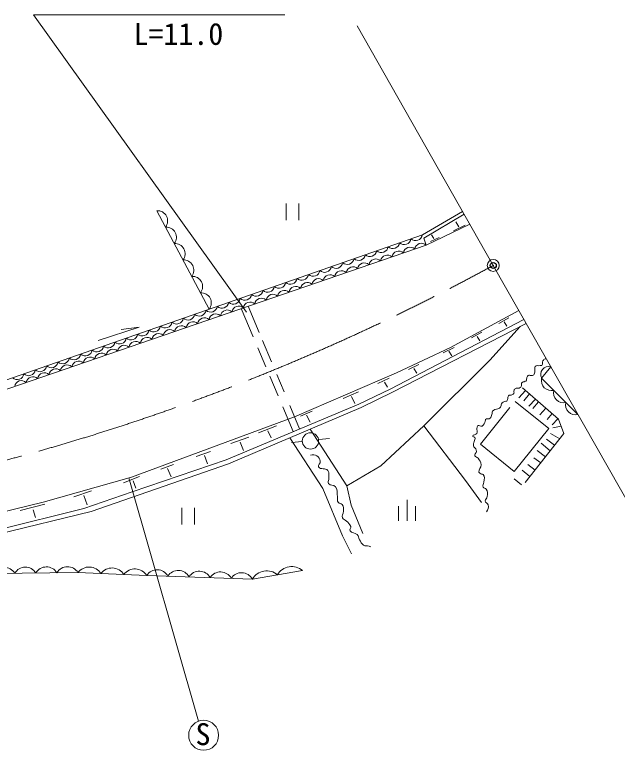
# Model space of a CAD drawing. Units: millimetres, scale not verified. Extents: x 40000 to 680000, y 20000 to 380000.
# Drawn here: x 313010 to 363338, y 247676 to 309056 of the extents above; entities that cross this region are included whole.
import ezdxf
from ezdxf.enums import TextEntityAlignment as Align

# ---------------------------------------------------------------- set-up
doc = ezdxf.new("R2010")
doc.units = ezdxf.units.MM
doc.header["$LTSCALE"] = 1000
doc.header["$PDMODE"] = 32
doc.header["$PDSIZE"] = 500
doc.linetypes.add('CHAIN', pattern=[18.5, 12, -1.5, 3.5, -1.5])
for name, color, linetype, lineweight in [('M-BGD', 7, 'Continuous', 13), ('M-BMK', 2, 'CHAIN', 13), ('M-BMK-SRVR', 3, 'Continuous', 13), ('M-STR-HTXT', 7, 'Continuous', 13)]:
    doc.layers.add(name, color=color, linetype=linetype, lineweight=lineweight)
doc.layers.add('M-OTRS', color=6, linetype='Continuous')
doc.styles.add('ＭＳ ゴシック', font='')
doc.styles.get('ＭＳ ゴシック').set_extended_font_data('MS Gothic')

msp = doc.modelspace()

# ---------------------------------------------------------------- linework, layer by layer
at = {"layer": 'M-BGD'}
for p, q in [((335677, 291913), (335677, 293312)), ((336727, 291913), (336727, 293312)), ((329257, 284482), (324880, 292702)), ((350421, 292628), (347056, 290688)), ((347181, 290417), (350548, 292405)), ((351020, 291574), (347379, 289833)), ((350113, 291351), (349856, 291783)), ((349646, 291026), (350638, 291493)), ((301417, 274774), (347056, 290688)), ((347379, 289833), (347181, 290417)), ((347742, 290137), (348462, 290476)), ((348008, 290378), (347819, 290699)), ((347379, 289833), (301555, 274117)), ((331924, 284533), (332920, 282185)), ((332510, 284734), (333434, 282530)), ((349395, 281291), (355109, 284383)), ((355543, 283619), (344380, 277800)), ((353448, 283281), (354289, 283753)), ((319986, 281857), (323415, 282983)), ((323415, 282983), (321896, 282800)), ((344567, 277564), (355732, 283288)), ((355231, 283031), (352705, 280218)), ((353884, 283424), (354120, 283063)), ((351175, 282097), (352028, 282579)), ((333715, 281859), (334458, 280085)), ((351627, 282215), (351868, 281830)), ((333312, 281262), (333992, 279661)), ((344907, 279165), (349395, 281291)), ((348804, 280836), (349703, 281284)), ((349279, 280981), (349514, 280602)), ((352705, 280218), (347170, 274753)), ((345902, 279438), (346763, 279874)), ((346342, 279531), (346601, 279137)), ((334319, 278889), (335017, 277246)), ((334901, 279029), (335504, 277588)), ((336370, 275490), (344907, 279165)), ((343343, 278279), (344293, 278728)), ((343895, 278399), (344145, 277973)), ((340445, 277033), (341710, 277595)), ((341740, 276566), (344380, 277800)), ((341948, 276288), (344567, 277564)), ((355669, 277708), (355119, 277092)), ((355432, 277916), (358424, 275299)), ((341140, 277199), (341418, 276623)), ((355996, 277422), (355522, 276847)), ((356494, 276987), (355958, 276397)), ((341740, 276566), (330661, 271909)), ((330868, 271568), (341948, 276288)), ((335400, 276345), (336280, 274271)), ((335979, 276456), (336802, 274491)), ((351902, 273213), (354371, 276275)), ((354819, 276774), (357620, 274515)), ((356751, 276763), (356292, 276193)), ((357375, 276217), (356875, 275665)), ((336866, 275545), (337846, 275962)), ((337388, 275643), (337679, 275052)), ((357889, 275767), (357487, 275271)), ((322778, 270471), (336370, 275490)), ((358383, 275335), (357890, 274845)), ((358424, 275299), (358883, 274121)), ((333378, 274162), (334872, 274739)), ((340744, 269757), (337690, 274474)), ((343582, 271399), (347170, 274753)), ((347170, 274753), (350665, 270179)), ((357620, 274515), (354730, 270932)), ((358650, 274718), (357964, 274577)), ((331070, 273266), (332551, 273794)), ((334142, 274329), (334427, 273752)), ((358883, 274121), (355651, 270025)), ((358532, 273677), (357751, 274113)), ((331828, 273377), (332113, 272696)), ((338755, 269526), (335991, 273750)), ((336121, 273357), (337030, 273454)), ((338402, 273599), (339310, 273696)), ((354730, 270932), (351902, 273213)), ((357725, 272654), (356991, 273298)), ((358104, 273134), (357422, 273641)), ((328180, 272196), (329368, 272606)), ((357344, 272171), (356648, 272686)), ((328854, 272272), (329111, 271577)), ((356941, 271660), (356361, 272079)), ((319398, 267594), (330868, 271568)), ((330661, 271909), (322832, 269230)), ((325219, 271126), (326282, 271515)), ((340744, 269757), (343582, 271399)), ((356471, 271064), (355870, 271512)), ((325775, 271181), (326088, 270493)), ((356045, 270525), (355404, 271060)), ((315397, 268376), (322778, 270471)), ((322098, 270002), (323433, 270523)), ((328354, 250097), (322556, 270408)), ((322904, 270162), (323134, 269557)), ((350665, 270179), (352002, 268350)), ((355338, 269827), (354723, 270337)), ((340382, 265570), (338755, 269526)), ((341111, 268124), (340744, 269757)), ((317951, 268816), (319411, 269316)), ((318771, 268941), (319063, 268170)), ((322832, 269230), (318777, 267865)), ((304202, 265686), (315397, 268376)), ((345775, 266822), (345775, 268572)), ((318777, 267865), (311126, 265936)), ((313476, 267683), (315540, 268225)), ((314539, 267732), (314755, 267093)), ((326982, 266517), (326982, 267917)), ((328032, 266517), (328032, 267917)), ((342091, 265758), (341111, 268124)), ((345075, 266822), (345075, 268047)), ((346475, 266822), (346475, 268047)), ((311228, 265618), (319398, 267594)), ((341148, 264069), (340382, 265570))]:
    msp.add_line(p, q, dxfattribs=at)
for points in [[(357782, 279682), (357021, 278720), (360052, 275690)], [(337058, 262670), (332859, 261967), (324040, 262271), (318294, 262506), (311258, 262436), (304503, 262107), (299179, 260653), (296888, 258738), (290458, 253597)]]:
    msp.add_lwpolyline(points, dxfattribs=at)
for centre, radius in [((337712, 273490), 683), ((328791, 248926), 1250)]:
    msp.add_circle(centre, radius, dxfattribs=at)
for centre, radius, start, end in [((324934, 291851), 852, 322.45103, 93.62041), ((325663, 290481), 852, 322.45103, 93.62041), ((345540, 290448), 572, 227.64637, 350.80128), ((346490, 290780), 572, 227.64637, 350.80128), ((326393, 289111), 852, 322.45103, 93.62041), ((344589, 290117), 572, 227.64637, 350.80128), ((346990, 289410), 574, 47.46775, 170.39341), ((342687, 289454), 572, 227.64637, 350.80128), ((343638, 289785), 572, 227.64637, 350.80128), ((345081, 288755), 574, 47.46775, 170.39341), ((346036, 289083), 574, 47.46775, 170.39341), ((327122, 287741), 852, 322.45103, 93.62041), ((340786, 288790), 572, 227.64637, 350.80128), ((341736, 289122), 572, 227.64637, 350.80128), ((343172, 288100), 574, 47.46775, 170.39341), ((344126, 288428), 574, 47.46775, 170.39341), ((338884, 288127), 572, 227.64637, 350.80128), ((339835, 288459), 572, 227.64637, 350.80128), ((341262, 287446), 574, 47.46775, 170.39341), ((342217, 287773), 574, 47.46775, 170.39341), ((336982, 287464), 572, 227.64637, 350.80128), ((337933, 287796), 572, 227.64637, 350.80128), ((339353, 286791), 574, 47.46775, 170.39341), ((340308, 287118), 574, 47.46775, 170.39341), ((327852, 286371), 852, 322.45103, 93.62041), ((335081, 286801), 572, 227.64637, 350.80128), ((336032, 287133), 572, 227.64637, 350.80128), ((337444, 286136), 574, 47.46775, 170.39341), ((338398, 286463), 574, 47.46775, 170.39341), ((333179, 286138), 572, 227.64637, 350.80128), ((334130, 286470), 572, 227.64637, 350.80128), ((335534, 285481), 574, 47.46775, 170.39341), ((336489, 285809), 574, 47.46775, 170.39341), ((328581, 285001), 852, 322.45103, 93.62041), ((332228, 285807), 572, 227.64637, 350.80128), ((334580, 285154), 574, 47.46775, 170.39341), ((330327, 285143), 572, 227.64637, 350.80128), ((331278, 285475), 572, 227.64637, 350.80128), ((332670, 284499), 574, 47.46775, 170.39341), ((333625, 284826), 574, 47.46775, 170.39341), ((328425, 284480), 572, 227.64637, 350.80128), ((329376, 284812), 572, 227.64637, 350.80128), ((330761, 283844), 574, 47.46775, 170.39341), ((331716, 284171), 574, 47.46775, 170.39341), ((326523, 283817), 572, 227.64637, 350.80128), ((327474, 284149), 572, 227.64637, 350.80128), ((328852, 283189), 574, 47.46775, 170.39341), ((329806, 283517), 574, 47.46775, 170.39341), ((324622, 283154), 572, 227.64637, 350.80128), ((325573, 283486), 572, 227.64637, 350.80128), ((326942, 282534), 574, 47.46775, 170.39341), ((327897, 282862), 574, 47.46775, 170.39341), ((322720, 282491), 572, 227.64637, 350.80128), ((323671, 282823), 572, 227.64637, 350.80128), ((325033, 281879), 574, 47.46775, 170.39341), ((325988, 282207), 574, 47.46775, 170.39341), ((320819, 281828), 572, 227.64637, 350.80128), ((321769, 282159), 572, 227.64637, 350.80128), ((323124, 281225), 574, 47.46775, 170.39341), ((324078, 281552), 574, 47.46775, 170.39341), ((319868, 281496), 572, 227.64637, 350.80128), ((321214, 280570), 574, 47.46775, 170.39341), ((322169, 280897), 574, 47.46775, 170.39341), ((317966, 280833), 572, 227.64637, 350.80128), ((318917, 281165), 572, 227.64637, 350.80128), ((320260, 280242), 574, 47.46775, 170.39341), ((316065, 280170), 572, 227.64637, 350.80128), ((317015, 280502), 572, 227.64637, 350.80128), ((318350, 279587), 574, 47.46775, 170.39341), ((319305, 279915), 574, 47.46775, 170.39341), ((314163, 279507), 572, 227.64637, 350.80128), ((315114, 279839), 572, 227.64637, 350.80128), ((316441, 278933), 574, 47.46775, 170.39341), ((317396, 279260), 574, 47.46775, 170.39341), ((357614, 279033), 670, 75.43302, 207.88519), ((313212, 279175), 572, 227.64637, 350.80128), ((314532, 278278), 574, 47.46775, 170.39341), ((315486, 278605), 574, 47.46775, 170.39341), ((357836, 278524), 838, 166.50285, 283.51554), ((313577, 277950), 574, 47.46775, 170.39341), ((358846, 277514), 838, 166.50285, 283.51554), ((359856, 276504), 838, 166.50285, 283.51554), ((312143, 261921), 1024, 31.34069, 149.80519), ((313902, 261938), 1024, 31.34069, 149.80519), ((315661, 261956), 1024, 31.34069, 149.80519), ((317420, 261974), 1024, 31.34069, 149.80519), ((319225, 261799), 1169, 32.56609, 142.75929), ((321140, 261720), 1169, 32.56609, 142.75929), ((323055, 261642), 1169, 32.56609, 142.75929), ((324904, 261713), 1029, 28.94549, 147.09414), ((336154, 261624), 1383, 49.18342, 149.84503), ((326668, 261652), 1029, 28.94549, 147.09414), ((328432, 261591), 1029, 28.94549, 147.09414), ((330195, 261530), 1029, 28.94549, 147.09414), ((331959, 261469), 1029, 28.94549, 147.09414), ((334055, 261272), 1383, 49.18342, 149.84503)]:
    msp.add_arc(centre, radius, start, end, dxfattribs=at)
for points, knots in [([(352422, 267584), (352531, 267780), (352641, 267940), (352565, 268157), (352510, 268312), (352321, 268321), (352300, 268484), (352280, 268645), (352465, 268697), (352481, 268859), (352505, 269099), (352540, 269281), (352391, 269471), (352315, 269566), (352181, 269528), (352127, 269637), (352052, 269788), (352193, 269894), (352196, 270061), (352201, 270304), (352329, 270519), (352148, 270680), (352105, 270717), (352059, 270696), (352009, 270722), (351910, 270771), (351810, 270788), (351786, 270895), (351732, 271136), (351981, 271257), (351960, 271502), (351940, 271738), (351859, 271870), (351710, 272054), (351628, 272154), (351507, 272139), (351446, 272253), (351375, 272383), (351568, 272465), (351566, 272614), (351565, 272696), (351551, 272744), (351515, 272818), (351459, 272933), (351350, 272961), (351325, 273087), (351298, 273223), (351351, 273302), (351376, 273439), (351400, 273568), (351503, 273650), (351446, 273768), (351407, 273847), (351265, 273838), (351260, 273897), (351252, 274006), (351525, 273980), (351603, 274120), (351685, 274267), (351583, 274385), (351612, 274551), (351629, 274643), (351621, 274724), (351700, 274773), (351814, 274844), (351923, 274661), (352039, 274727), (352208, 274824), (352245, 274963), (352307, 275148), (352324, 275199), (352306, 275238), (352335, 275283), (352422, 275414), (352612, 275279), (352724, 275389), (352818, 275482), (352827, 275570), (352868, 275695), (352903, 275802), (352867, 275883), (352928, 275978), (353031, 276136), (353200, 276091), (353368, 276177), (353455, 276221), (353528, 276219), (353586, 276297), (353654, 276389), (353601, 276482), (353660, 276580), (353749, 276728), (353870, 276758), (354031, 276821), (354065, 276834), (354100, 276784), (354124, 276812), (354243, 276954), (354142, 277125), (354262, 277266), (354334, 277350), (354434, 277296), (354536, 277340), (354610, 277371), (354671, 277384), (354707, 277456), (354742, 277523), (354675, 277577), (354695, 277650), (354719, 277741), (354740, 277805), (354818, 277857), (354927, 277929), (355032, 277848), (355149, 277906), (355248, 277957), (355309, 278006), (355347, 278110), (355371, 278180), (355323, 278229), (355347, 278299), (355390, 278428), (355529, 278407), (355652, 278466), (355677, 278477), (355701, 278466), (355717, 278487), (355754, 278537), (355750, 278578), (355764, 278638), (355777, 278696), (355767, 278733), (355791, 278787), (355831, 278874), (355853, 278947), (355943, 278978), (356037, 279011), (356100, 278919), (356196, 278944), (356282, 278967), (356345, 278988), (356391, 279065), (356463, 279187), (356436, 279282), (356452, 279423), (356464, 279526), (356423, 279598), (356474, 279689), (356558, 279837), (356733, 279744), (356900, 279775), (356955, 279785), (357010, 279751), (357042, 279797), (357127, 279920), (357044, 280043), (357123, 280170), (357175, 280255), (357223, 280310), (357320, 280331), (357354, 280338), (357372, 280342), (357409, 280339)], [0, 0, 0, 0, 1, 1, 1, 2, 2, 2, 3, 3, 3, 4, 4, 4, 5, 5, 5, 6, 6, 6, 7, 7, 7, 8, 8, 8, 9, 9, 9, 10, 10, 10, 11, 11, 11, 12, 12, 12, 13, 13, 13, 14, 14, 14, 15, 15, 15, 16, 16, 16, 17, 17, 17, 18, 18, 18, 19, 19, 19, 20, 20, 20, 21, 21, 21, 22, 22, 22, 23, 23, 23, 24, 24, 24, 25, 25, 25, 26, 26, 26, 27, 27, 27, 28, 28, 28, 29, 29, 29, 30, 30, 30, 31, 31, 31, 32, 32, 32, 33, 33, 33, 34, 34, 34, 35, 35, 35, 36, 36, 36, 37, 37, 37, 38, 38, 38, 39, 39, 39, 40, 40, 40, 41, 41, 41, 42, 42, 42, 43, 43, 43, 44, 44, 44, 45, 45, 45, 46, 46, 46, 47, 47, 47, 48, 48, 48, 49, 49, 49, 50, 50, 50, 51, 51, 51, 52, 52, 52, 53, 53, 53, 54, 54, 54, 54]), ([(337704, 272309), (337913, 272339), (338071, 272363), (338252, 272246), (338426, 272132), (338494, 271997), (338533, 271793), (338569, 271605), (338306, 271482), (338392, 271324), (338537, 271057), (338971, 271287), (339159, 271026), (339331, 270788), (339225, 270570), (339237, 270276), (339242, 270141), (339144, 270042), (339221, 269932), (339363, 269728), (339647, 269862), (339800, 269666), (340006, 269402), (339897, 269152), (339956, 268822), (339988, 268645), (339932, 268516), (340034, 268368), (340116, 268250), (340269, 268305), (340357, 268191), (340497, 268012), (340455, 267845), (340462, 267618), (340468, 267400), (340299, 267264), (340389, 267065), (340455, 266917), (340594, 266917), (340712, 266805), (340875, 266649), (340994, 266567), (341077, 266356), (341131, 266219), (340940, 266102), (341025, 265981), (341172, 265771), (341418, 265851), (341608, 265679), (341746, 265554), (341722, 265411), (341817, 265251), (341928, 265065), (341955, 264922), (342129, 264793), (342282, 264680), (342437, 264798), (342609, 264720), (342664, 264695), (342689, 264685), (342745, 264647)], [0, 0, 0, 0, 1, 1, 1, 2, 2, 2, 3, 3, 3, 4, 4, 4, 5, 5, 5, 6, 6, 6, 7, 7, 7, 8, 8, 8, 9, 9, 9, 10, 10, 10, 11, 11, 11, 12, 12, 12, 13, 13, 13, 14, 14, 14, 15, 15, 15, 16, 16, 16, 17, 17, 17, 18, 18, 18, 19, 19, 19, 20, 20, 20, 20])]:
    msp.add_open_spline(points, degree=3, knots=knots, dxfattribs=at)
at = {"layer": 'M-BMK'}
msp.add_arc((264978, 449444), 183753, 268.49595, 298.61336, dxfattribs=at)
at = {"layer": 'M-BMK-SRVR'}
for p, q in [((341611, 308122), (352977, 288133)), ((352977, 288133), (366970, 263522))]:
    msp.add_line(p, q, dxfattribs=at)
msp.add_circle((352977, 288133), 500, dxfattribs=at)
msp.add_point((352977, 288133), dxfattribs=at)
at = {"layer": 'M-OTRS'}
msp.add_point((352977, 288133), dxfattribs=at)
at = {"layer": 'M-STR-HTXT'}
for q in [(335567, 309056), (332378, 284247)]:
    msp.add_line((314567, 309056), q, dxfattribs=at)

# ---------------------------------------------------------------- texts
at = {"layer": 'M-BGD', "style": 'ＭＳ ゴシック'}
msp.add_text('S', height=1833, dxfattribs=at).set_placement((328112, 247552), align=Align.BOTTOM_LEFT)
at = {"layer": 'M-STR-HTXT', "style": 'ＭＳ ゴシック'}
msp.add_text('L=11.0', height=1833, dxfattribs=at).set_placement((322946, 305989), align=Align.BOTTOM_LEFT)

doc.saveas('drawing.dxf')
